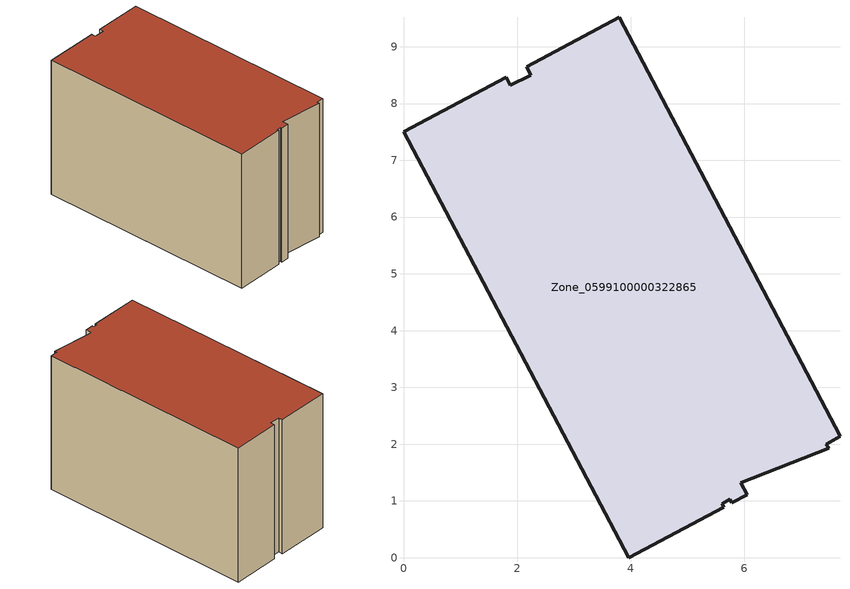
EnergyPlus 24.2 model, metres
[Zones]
Zone_0599100000322865
 floor ground (C_G): 7.49,1.93 5.94,1.32 6.05,1.11 5.78,0.97 5.75,1.03 5.61,0.95 5.64,0.89 3.97,0 0,7.5 1.81,8.46 1.88,8.32 2.25,8.5 2.17,8.65 3.8,9.52 7.69,2.14 7.45,2 z0
 wall outside (C_F): 6.05,1.11 5.94,1.32 7.49,1.93 7.45,2 7.69,2.14 3.8,9.52 2.17,8.65 2.25,8.5 1.88,8.32 1.81,8.46 0,7.5 3.97,0 5.64,0.89 5.61,0.95 5.75,1.03 5.78,0.97 6.05,1.11 z0:5.42
 roof outside (C_R): 5.94,1.32 7.49,1.93 7.45,2 7.69,2.14 3.8,9.52 2.17,8.65 2.25,8.5 1.88,8.32 1.81,8.46 0,7.5 3.97,0 5.64,0.89 5.61,0.95 5.75,1.03 5.78,0.97 6.05,1.11 z5.42
[BUILDING]
Pand.0599100000322865: North Axis=0; Terrain=City; Loads Convergence Tolerance Value=0.04; Temperature Convergence Tolerance Value=0.4; Solar Distribution=FullExterior; Maximum Number of Warmup Days=25; Minimum Number of Warmup Days=1
[Site:Location]
Rotterdam.The.Hague.AP_ZH_NLD Design_Conditions: Latitude=51.96; Longitude=4.45; Time Zone=1; Elevation=-4.5
[SITE:GROUNDTEMPERATURE:BUILDINGSURFACE]
18, 18, 18, 18, 18, 18, 18, 18, 18, 18, 18, 18
[MATERIAL] Thermal Absorptance=0.9; Solar Absorptance=0.7; Visible Absorptance=0.7
Name | Roughness | Thickness | Conductivity | Density | Specific Heat
G.TI.1946 | MediumSmooth | 0.15 | 1 | 540 | 1210
F.TI.1946 | Rough | 0.3 | 0.857143 | 1920 | 840
R.TI.1946 | MediumRough | 0.2 | 0.1 | 1500 | 1000
[CONSTRUCTION]
C_G: G.TI.1946
C_F: F.TI.1946
C_R: R.TI.1946
[ZONE]
Zone_0599100000322865: Type=1; Multiplier=1; Ceiling Height=Autocalculate; Volume=Autocalculate; Floor Area=autocalculate; Part of Total Floor Area=Yes
[ZONEINFILTRATION:DESIGNFLOWRATE]
Infil_Zone_0599100000322865: Zone or ZoneList or Space or SpaceList=Zone_0599100000322865; Schedule=AlwaysOn; Design Flow Rate Calculation Method=Flow/Area; Flow Rate per Floor Area=0.003; Constant Term Coefficient=1; Temperature Term Coefficient=0; Velocity Term Coefficient=0; Velocity Squared Term Coefficient=0
[HVACTEMPLATE:ZONE:IDEALLOADSAIRSYSTEM]
Zone_0599100000322865: Maximum Heating Supply Air Temperature=50; Minimum Cooling Supply Air Temperature=13; Maximum Heating Supply Air Humidity Ratio=0.0156; Minimum Cooling Supply Air Humidity Ratio=0.0077; Heating Limit=NoLimit; Cooling Limit=NoLimit; Dehumidification Control Type=ConstantSensibleHeatRatio; Cooling Sensible Heat Ratio=0.7; Dehumidification Setpoint=60; Humidification Control Type=None; Humidification Setpoint=30; Outdoor Air Method=None; Outdoor Air Flow Rate per Person=0.00944; Outdoor Air Flow Rate per Zone Floor Area=0; Outdoor Air Flow Rate per Zone=0; Demand Controlled Ventilation Type=None; Outdoor Air Economizer Type=NoEconomizer; Heat Recovery Type=None; Sensible Heat Recovery Effectiveness=0.7; Latent Heat Recovery Effectiveness=0.65
[ZONECONTROL:THERMOSTAT]
ThermostatControl_Zone_0599100000322865: Zone or ZoneList=Zone_0599100000322865; Control Type Schedule=DualSetpointControlType; Control 1=Thermostat_Zone_0599100000322865; Temperature Difference Between Cutout And Setpoint=0
[THERMOSTATSETPOINT:DUALSETPOINT]
Thermostat_Zone_0599100000322865: Heating Setpoint Temperature Schedule=HeatingSetpoint_Zone_0599100000322865; Cooling Setpoint Temperature Schedule=CoolingSetpoint_Zone_0599100000322865
[SCHEDULE:COMPACT]
HeatingSetpoint_Zone_0599100000322865: Through: 12/31, For: AllDays, Until: 24:00, 21
CoolingSetpoint_Zone_0599100000322865: Through: 12/31, For: AllDays, Until: 24:00, 24
DualSetpointControlType: Through: 12/31, For: AllDays, Until: 24:00, 4
AlwaysOn: Through: 12/31, For: AllDays, Until: 24:00, 1
